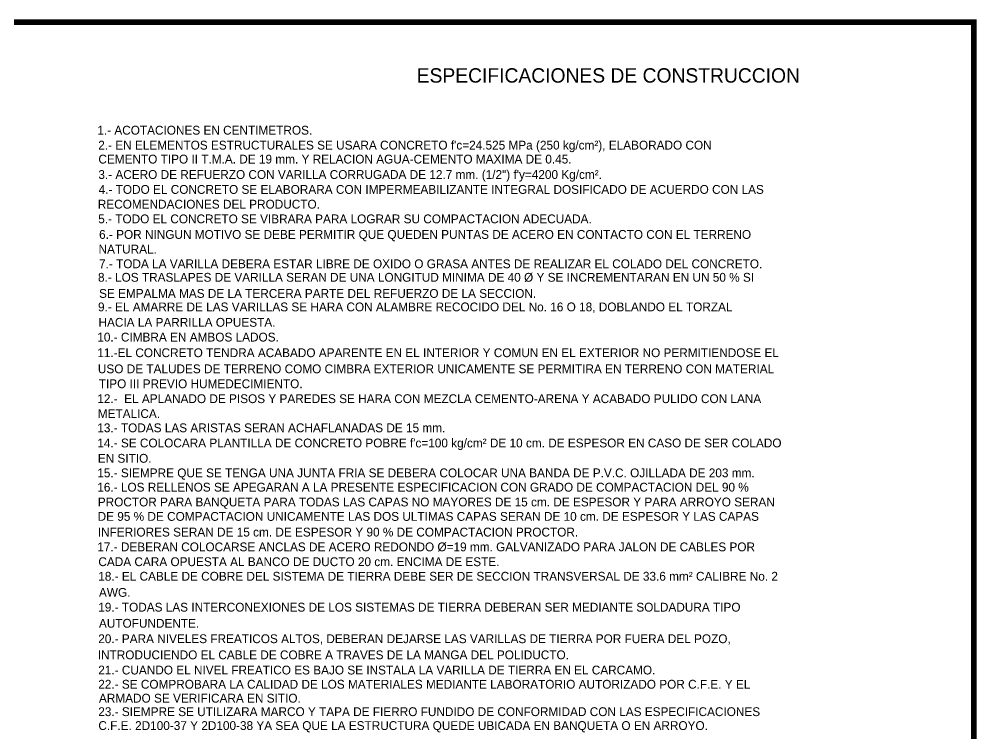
# Model space of a CAD drawing. Header units: centimetres. Extents: x 96 to 420531, y -3168 to 2218.
# Drawn here: x 1959 to 3371, y 1165 to 2218 of the extents above; entities that cross this region are included whole.
import ezdxf

# ---------------------------------------------------------------- set-up
doc = ezdxf.new("R2010")
doc.units = ezdxf.units.CM
doc.header["$LTSCALE"] = 10
doc.header["$MEASUREMENT"] = 0
for name, color, linetype in [('CABLES Y VARILLAS', 7, 'CONTINUOUS'), ('DIM', 7, 'CONTINUOUS'), ('MARCO', 7, 'CONTINUOUS'), ('REGISTRO', 1, 'CONTINUOUS'), ('TEXTOS', 7, 'CONTINUOUS')]:
    doc.layers.add(name, color=color, linetype=linetype)
doc.styles.get("Standard").update_dxf_attribs({"font": ''})
doc.styles.add('Zurich', font='')
doc.styles.get('Standard').set_extended_font_data('Zurich Ex BT')
doc.styles.get('Zurich').set_extended_font_data('Zurich Ex BT')

# ---------------------------------------------------------------- blocks, each defined once
blk = doc.blocks.new('Marco-Reg')
at = {"layer": 'MARCO', "linetype": 'Continuous', "const_width": 8.47}
blk.add_lwpolyline([(3366.5, 100), (3366.5, 2213.6), (100, 2213.6), (100, 100)], close=True, dxfattribs=at)

msp = doc.modelspace()

# ---------------------------------------------------------------- block references
at = {"layer": 'DIM'}
msp.add_blockref('Marco-Reg', (0, 0), dxfattribs=at)

# ---------------------------------------------------------------- texts
at = {"layer": 'CABLES Y VARILLAS', "style": 'Zurich'}
for s, p in [('1.- ACOTACIONES EN CENTIMETROS.', (2074.416, 2047.701)), ("2.- EN ELEMENTOS ESTRUCTURALES SE USARA CONCRETO f'c=24.525 MPa (250 kg/cm²), ELABORADO CON ", (2075.815, 2025.711)), ('CEMENTO TIPO II T.M.A. DE 19 mm. Y RELACION AGUA-CEMENTO MAXIMA DE 0.45.', (2076.007, 2005.104)), ('3.- ACERO DE REFUERZO CON VARILLA CORRUGADA DE 12.7 mm. (1/2") f\'y=4200 Kg/cm².', (2075.992, 1982.409)), ('4.- TODO EL CONCRETO SE ELABORARA CON IMPERMEABILIZANTE INTEGRAL DOSIFICADO DE ACUERDO CON LAS ', (2076.392, 1960.419)), ('RECOMENDACIONES DEL PRODUCTO.', (2075.149, 1938.649)), ('5.- TODO EL CONCRETO SE VIBRARA PARA LOGRAR SU COMPACTACION ADECUADA.', (2075.8, 1917.002)), ('6.- POR NINGUN MOTIVO SE DEBE PERMITIR QUE QUEDEN PUNTAS DE ACERO EN CONTACTO CON EL TERRENO ', (2077.055, 1894.095)), ('NATURAL.', (2076.242, 1872.44)), ('7.- TODA LA VARILLA DEBERA ESTAR LIBRE DE OXIDO O GRASA ANTES DE REALIZAR EL COLADO DEL CONCRETO.', (2076.937, 1850.793)), ('8.- LOS TRASLAPES DE VARILLA SERAN DE UNA LONGITUD MINIMA DE 40 Ø Y SE INCREMENTARAN EN UN 50 % SI ', (2075.465, 1830.898)), ('SE EMPALMA MAS DE LA TERCERA PARTE DEL REFUERZO DE LA SECCION.', (2077.011, 1807.147)), ('9.- EL AMARRE DE LAS VARILLAS SE HARA CON ALAMBRE RECOCIDO DEL No. 16 O 18, DOBLANDO EL TORZAL ', (2075.465, 1787.253)), ('HACIA LA PARRILLA OPUESTA.', (2076.197, 1764.55)), ('10.- CIMBRA EN AMBOS LADOS.', (2074.416, 1742.788)), ('11.-EL CONCRETO TENDRA ACABADO APARENTE EN EL INTERIOR Y COMUN EN EL EXTERIOR NO PERMITIENDOSE EL ', (2074.416, 1719.751)), ('USO DE TALUDES DE TERRENO COMO CIMBRA EXTERIOR UNICAMENTE SE PERMITIRA EN TERRENO CON MATERIAL ', (2075.252, 1695.999)), ('TIPO III PREVIO HUMEDECIMIENTO.', (2076.599, 1674.001)), ('12.-  EL APLANADO DE PISOS Y PAREDES SE HARA CON MEZCLA CEMENTO-ARENA Y ACABADO PULIDO CON LANA ', (2074.416, 1652.011)), ('METALICA.', (2075.164, 1629.975)), ('13.- TODAS LAS ARISTAS SERAN ACHAFLANADAS DE 15 mm.', (2074.416, 1609.085)), ("14.- SE COLOCARA PLANTILLA DE CONCRETO POBRE f'c=100 kg/cm² DE 10 cm. DE ESPESOR EN CASO DE SER COLADO ", (2074.416, 1586.719)), ('EN SITIO.', (2075.149, 1564.126)), ('15.- SIEMPRE QUE SE TENGA UNA JUNTA FRIA SE DEBERA COLOCAR UNA BANDA DE P.V.C. OJILLADA DE 203 mm.', (2074.416, 1542.65)), ('16.- LOS RELLENOS SE APEGARAN A LA PRESENTE ESPECIFICACION CON GRADO DE COMPACTACION DEL 90 % ', (2074.416, 1521.598)), ('PROCTOR PARA BANQUETA PARA TODAS LAS CAPAS NO MAYORES DE 15 cm. DE ESPESOR Y PARA ARROYO SERAN ', (2075.149, 1499.752)), ('DE 95 % DE COMPACTACION UNICAMENTE LAS DOS ULTIMAS CAPAS SERAN DE 10 cm. DE ESPESOR Y LAS CAPAS ', (2074.86, 1478.516)), ('INFERIORES SERAN DE 15 cm. DE ESPESOR Y 90 % DE COMPACTACION PROCTOR.', (2075.097, 1455.393)), ('17.- DEBERAN COLOCARSE ANCLAS DE ACERO REDONDO Ø=19 mm. GALVANIZADO PARA JALON DE CABLES POR ', (2074.416, 1433.594)), ('CADA CARA OPUESTA AL BANCO DE DUCTO 20 cm. ENCIMA DE ESTE.', (2076.007, 1411.748)), ('18.- EL CABLE DE COBRE DEL SISTEMA DE TIERRA DEBE SER DE SECCION TRANSVERSAL DE 33.6 mm² CALIBRE No. 2 ', (2075.815, 1390.28)), ('AWG.', (2076.858, 1366.529)), ('19.- TODAS LAS INTERCONEXIONES DE LOS SISTEMAS DE TIERRA DEBERAN SER MEDIANTE SOLDADURA TIPO ', (2075.815, 1344.729)), ('AUTOFUNDENTE.', (2076.858, 1320.978)), ('20.- PARA NIVELES FREATICOS ALTOS, DEBERAN DEJARSE LAS VARILLAS DE TIERRA POR FUERA DEL POZO, ', (2075.815, 1298.226)), ('INTRODUCIENDO EL CABLE DE COBRE A TRAVES DE LA MANGA DEL POLIDUCTO.', (2075.097, 1274.475)), ('21.- CUANDO EL NIVEL FREATICO ES BAJO SE INSTALA LA VARILLA DE TIERRA EN EL CARCAMO.', (2075.815, 1252.085)), ('22.- SE COMPROBARA LA CALIDAD DE LOS MATERIALES MEDIANTE LABORATORIO AUTORIZADO POR C.F.E. Y EL ', (2075.815, 1231.105)), ('ARMADO SE VERIFICARA EN SITIO.', (2076.858, 1210.611)), ('23.- SIEMPRE SE UTILIZARA MARCO Y TAPA DE FIERRO FUNDIDO DE CONFORMIDAD CON LAS ESPECIFICACIONES ', (2075.815, 1190.717)), ('C.F.E. 2D100-37 Y 2D100-38 YA SEA QUE LA ESTRUCTURA QUEDE UBICADA EN BANQUETA O EN ARROYO.', (2076.007, 1170.224))]:
    msp.add_text(s, height=13, dxfattribs=at).set_placement(p)
at = {"layer": 'REGISTRO', "insert": (3359.06, 1298.512), "char_height": 9, "width": 1.2, "attachment_point": 1}
msp.add_mtext('\\A1;', dxfattribs=at)
at = {"layer": 'TEXTOS'}
msp.add_text('ESPECIFICACIONES DE CONSTRUCCION', height=21.23594, dxfattribs=at).set_placement((2545.179, 2124.314))

doc.saveas('drawing.dxf')
